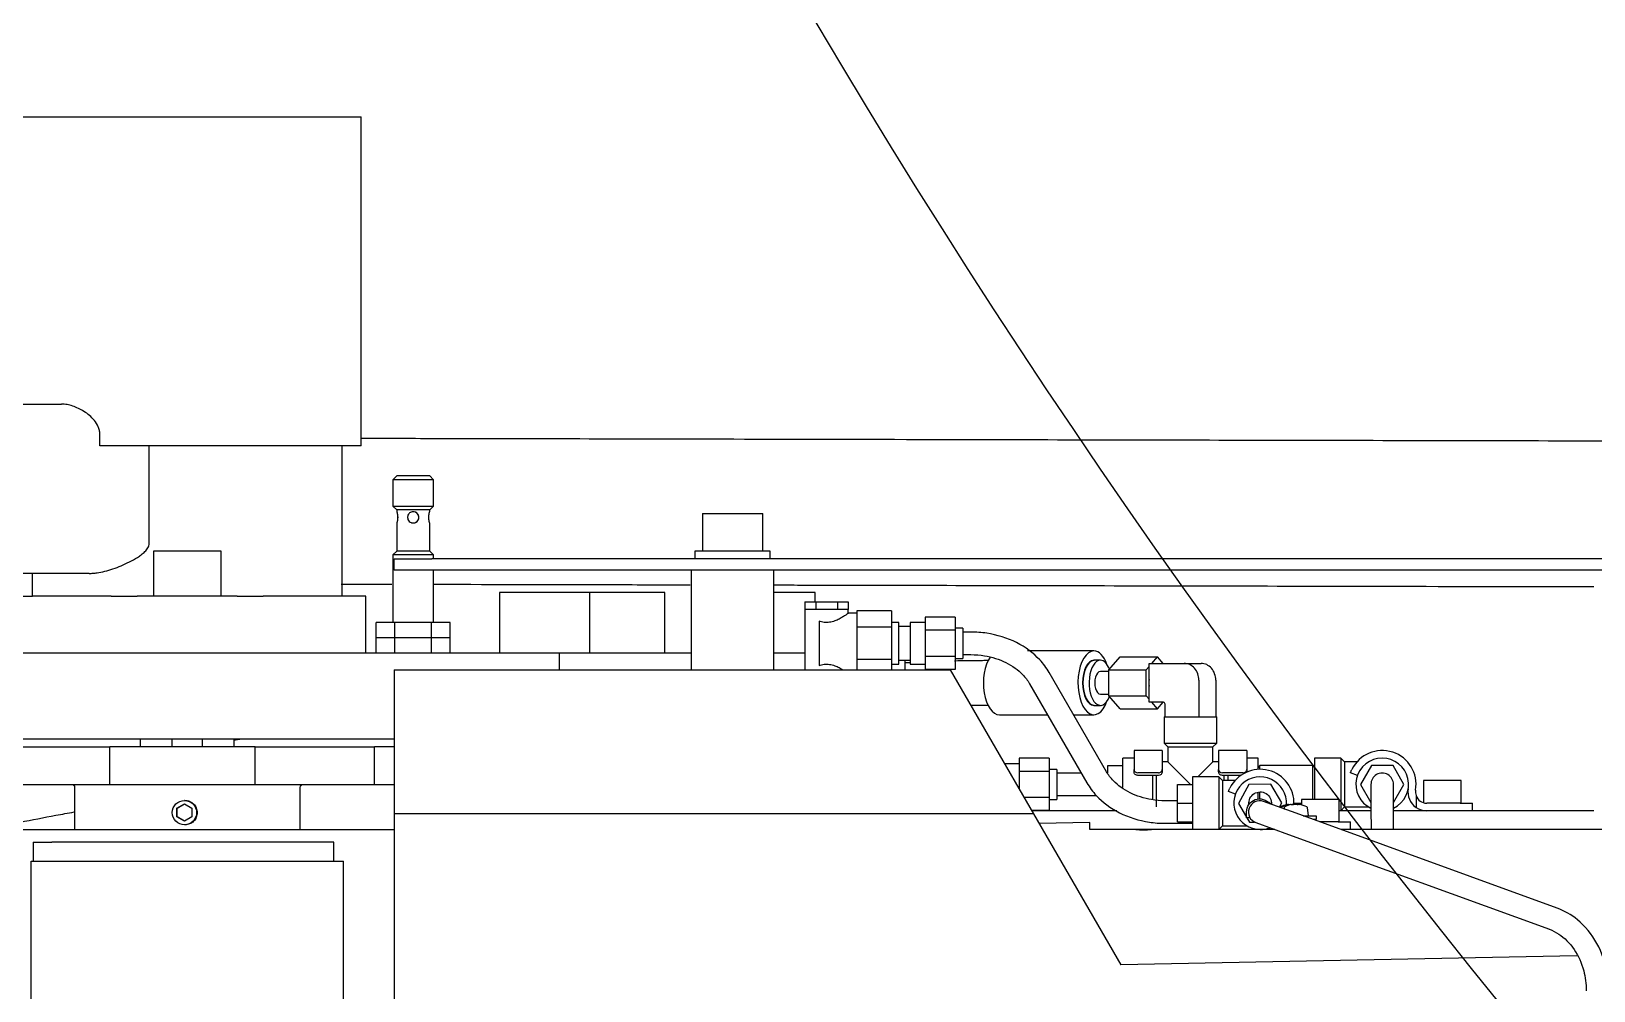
# Model space of a CAD drawing. Header units: millimetres. Extents: x 10462777 to 22643323, y 453826 to 1389191.
# Drawn here: x 11267164.5 to 11267566.8, y 585019.3 to 585266.4 of the extents above; entities that cross this region are included whole.
import ezdxf

# ---------------------------------------------------------------- set-up
doc = ezdxf.new("R2010")
doc.units = ezdxf.units.MM
doc.header["$LTSCALE"] = 200
doc.header["$MEASUREMENT"] = 0
for name, pattern in [('CENTER', [2, 1.25, -0.25, 0.25, -0.25]), ('HIDDEN_KS1', [0.26, 0.18, -0.08]), ('PHANTOM', [2.5, 1.25, -0.25, 0.25, -0.25, 0.25, -0.25])]:
    doc.linetypes.add(name, pattern=pattern)
for name, color, linetype in [('1', 1, 'CENTER'), ('11', 6, 'PHANTOM'), ('3', 3, 'HIDDEN_KS1')]:
    doc.layers.add(name, color=color, linetype=linetype)
doc.layers.add('LAYOUT', color=8, linetype='CONTINUOUS', lineweight=25)

# ---------------------------------------------------------------- blocks, each defined once
blk = doc.blocks.new('r710ic')
at = {"layer": 'LAYOUT', "color": 3}
blk.add_circle((272041.37, 104232.63), 2050.12, dxfattribs=at)

msp = doc.modelspace()

# ---------------------------------------------------------------- linework, layer by layer
at = {"layer": '1', "color": 252, "linetype": 'Continuous'}
for p, q in [((11267257.92985, 585127.65985), (11267257.92985, 585130.56505)), ((11267257.92985, 585130.56505), (11267267.61386, 585130.56505)), ((11267746.97222, 585130.56505), (11267267.61386, 585130.56505)), ((11267267.61386, 585127.65985), (11267257.92985, 585127.65985)), ((11267746.97222, 585127.65985), (11267267.61386, 585127.65985)), ((11267334.43351, 585127.65985), (11267334.43351, 585101.99612)), ((11267355.73832, 585101.99612), (11267355.73832, 585127.65985)), ((11267406.44929, 585111.68123), (11267404.37767, 585111.68123)), ((11267115.61461, 585106.35503), (11267300.50055, 585106.35503)), ((11267300.50055, 585106.35503), (11267334.43354, 585106.35503)), ((11267300.50055, 585101.99668), (11267300.50055, 585106.35503)), ((11267355.73694, 585106.35503), (11267363.70415, 585106.35503)), ((11267404.37767, 585105.87083), (11267406.44929, 585105.87083)), ((11267389.51971, 585101.99668), (11267389.51971, 585104.41799)), ((11267441.37614, 585075.72858), (11267426.58616, 585101.29701)), ((11267421.55651, 585098.38781), (11267421.55659, 585098.38768)), ((11267421.55659, 585098.38768), (11267436.34657, 585072.81924)), ((11267421.55659, 585098.38768), (11267421.57545, 585098.35653)), ((11267257.92757, 585084.08181), (11267115.61461, 585084.08181)), ((11267154.948, 585082.14501), (11267184.70507, 585082.14501)), ((11267184.70507, 585072.461), (11267184.70507, 585082.14501)), ((11267185.77369, 585082.14501), (11267184.70507, 585082.14501)), ((11267196.54578, 585082.14501), (11267185.77369, 585082.14501)), ((11267210.69876, 585082.14501), (11267196.54578, 585082.14501)), ((11267200.76017, 585082.145), (11267200.76017, 585084.08151)), ((11267208.50737, 585084.08151), (11267208.50737, 585082.145)), ((11267221.17262, 585082.14501), (11267210.69876, 585082.14501)), ((11267222.10202, 585082.14501), (11267221.17262, 585082.14501)), ((11267222.10202, 585072.461), (11267222.10202, 585082.14501)), ((11267222.10202, 585082.14501), (11267252.85449, 585082.14501)), ((11267252.85449, 585072.461), (11267252.85449, 585082.14501)), ((11267257.92971, 585082.14501), (11267252.85456, 585082.14501)), ((11267434.87338, 585075.36621), (11267428.58804, 585075.36621)), ((11267441.68172, 585075.36621), (11267441.65143, 585075.36621)), ((11267154.948, 585072.461), (11267184.70507, 585072.461)), ((11267175.65452, 585071.68628), (11267175.65452, 585060.83945)), ((11267184.70507, 585072.461), (11267185.77369, 585072.461)), ((11267185.77369, 585072.461), (11267196.54578, 585072.461)), ((11267196.54578, 585072.461), (11267210.69876, 585072.461)), ((11267210.69876, 585072.461), (11267221.17262, 585072.461)), ((11267221.17262, 585072.461), (11267222.10202, 585072.461)), ((11267222.10202, 585072.461), (11267252.85449, 585072.461)), ((11267233.75857, 585060.83945), (11267233.75857, 585071.68628)), ((11267252.85456, 585072.461), (11267257.92971, 585072.461)), ((11267428.58804, 585069.5558), (11267438.79386, 585069.5558)), ((11267509.47009, 585072.45524), (11267509.4827, 585066.09399)), ((11267515.29309, 585066.10551), (11267515.28048, 585072.46676)), ((11267459.64049, 585068.24543), (11267456.48344, 585068.24543)), ((11267490.23053, 585065.01422), (11267481.82059, 585068.07069)), ((11267557.40109, 585040.60201), (11267490.23053, 585065.01422)), ((11267509.47008, 585066.33642), (11267509.47008, 585065.68221)), ((11267509.4827, 585066.09399), (11267509.49312, 585060.83972)), ((11267515.30353, 585060.84007), (11267515.29309, 585066.10551)), ((11267456.48344, 585062.43502), (11267463.51394, 585062.43502)), ((11267479.83589, 585062.60976), (11267488.24583, 585059.55328)), ((11267146.56376, 585060.8402), (11267257.92985, 585060.8402)), ((11267164.96338, 585057.54763), (11267164.96338, 585052.70563)), ((11267164.96338, 585057.54763), (11267169.80538, 585057.54763)), ((11267237.59343, 585057.54763), (11267169.80538, 585057.54763)), ((11267242.43544, 585057.54763), (11267237.59343, 585057.54763)), ((11267242.43544, 585052.70563), (11267242.43544, 585057.54763)), ((11267488.24583, 585059.55328), (11267555.41639, 585035.14108)), ((11267166.90014, 585052.70563), (11267169.80538, 585052.70563)), ((11267169.80538, 585052.70563), (11267237.59343, 585052.70563)), ((11267237.59343, 585052.70563), (11267240.49868, 585052.70563)), ((11267555.38699, 585035.15239), (11267555.41635, 585035.14109))]:
    msp.add_line(p, q, dxfattribs=at)
at = {"layer": '1', "color": 15, "linetype": 'Continuous'}
for p, q in [((11267257.92985, 585101.99723), (11267401.14349, 585101.99723)), ((11267257.92985, 585101.99723), (11267257.92985, 585064.90625)), ((11267401.14349, 585101.99723), (11267422.55798, 585064.90625)), ((11267422.55798, 585064.90625), (11267257.92985, 585064.90625)), ((11267257.92985, 585064.90625), (11267257.92985, 584745.09758)), ((11267444.02067, 585065.6822), (11267422.11018, 585065.6822)), ((11267422.55798, 585064.90625), (11267445.02797, 585025.98707)), ((11267509.48173, 585065.6822), (11267501.27907, 585065.6822)), ((11267566.84695, 585065.6822), (11267515.2907, 585065.6822)), ((11267437.08399, 585062.63957), (11267423.99852, 585062.41116)), ((11267437.08399, 585060.8402), (11267437.08399, 585062.63957)), ((11267448.89216, 585060.8402), (11267437.08399, 585060.8402)), ((11267452.98487, 585060.8402), (11267448.89304, 585060.8402)), ((11267484.70597, 585060.8402), (11267452.98395, 585060.8402)), ((11267601.5431, 585060.8402), (11267501.716, 585060.8402)), ((11267562.5097, 585028.35496), (11267445.02797, 585025.98707))]:
    msp.add_line(p, q, dxfattribs=at)
at = {"layer": '1', "color": 60, "linetype": 'Continuous'}
for p, q in [((11267452.33748, 585099.43239), (11267452.33748, 585103.6193)), ((11267452.33748, 585103.6193), (11267461.37404, 585103.6193)), ((11267461.37404, 585103.6193), (11267465.73184, 585103.6193)), ((11267452.33748, 585097.78326), (11267452.33748, 585099.43239)), ((11267452.33748, 585093.59635), (11267452.33748, 585097.78326)), ((11267465.14801, 585099.26149), (11267465.14801, 585089.89222)), ((11267469.50581, 585099.26149), (11267469.50581, 585089.89222)), ((11267456.04855, 585093.59635), (11267452.33748, 585093.59635)), ((11267456.46788, 585089.89222), (11267456.46788, 585093.11215))]:
    msp.add_line(p, q, dxfattribs=at)
at = {"layer": '1', "color": 20, "linetype": 'Continuous'}
for p, q in [((11267164.47918, 585052.70563), (11267169.80543, 585052.70563)), ((11267164.47918, 584123.04092), (11267164.47918, 585052.70563)), ((11267237.59234, 585052.70563), (11267244.85644, 585052.70563)), ((11267244.85644, 584123.04092), (11267244.85644, 585052.70563))]:
    msp.add_line(p, q, dxfattribs=at)
at = {"layer": '1', "color": 252, "linetype": 'Continuous'}
for centre, start, end in [((11267512.37528, 585072.461), 0, 180.1125297), ((11267480.82824, 585065.34022), 70.0312165, 250.0255259)]:
    msp.add_arc(centre, 2.9052, start, end, dxfattribs=at)
at = {"layer": '1', "color": 252, "linetype": 'Continuous', "extrusion": (0, 0, -1)}
for centre, start, end in [((-11267174.8798, 585071.68628), 90, 180), ((-11267234.53329, 585071.68628), 0, 90)]:
    msp.add_arc(centre, 0.77472, start, end, dxfattribs=at)
at = {"layer": '1', "color": 60, "linetype": 'Continuous'}
for centre, major_axis, ratio, start_param, end_param in [((11267461.37404, 585099.26149), (0, -4.3578), 0.866025404, 1.570796327, 3.141592654), ((11267465.73184, 585099.26149), (0, 4.3578), 0.866025404, 4.71238898, 6.283185307), ((11267454.51638, 585098.60782), (0, 4.43513), 0.5, 1.383791355, 1.757801299), ((11267456.04855, 585093.11215), (0, 0.4842), 0.866025404, 4.71238898, 6.283185307)]:
    msp.add_ellipse(centre, major_axis=major_axis, ratio=ratio, start_param=start_param, end_param=end_param, dxfattribs=at)
at = {"layer": '1', "color": 15, "linetype": 'Continuous'}
msp.add_ellipse((11267451.61, 585071.96646), major_axis=(19.36507, 0.58529), ratio=0.576998777, start_param=4.554160734, end_param=4.765950585, dxfattribs=at)
at = {"layer": '1', "color": 252, "linetype": 'Continuous'}
for points, knots in [([(11267426.58616, 585101.29701), (11267425.90447, 585102.46032), (11267423.70965, 585105.42191), (11267418.41174, 585109.3492), (11267411.90508, 585111.37701), (11267407.83698, 585111.67912), (11267406.44929, 585111.68123)], [0, 0, 0, 0, 0.182712509, 0.504772761, 0.83535933, 1, 1, 1, 1]), ([(11267406.44929, 585105.87083), (11267407.64281, 585105.86719), (11267410.77105, 585105.61648), (11267415.68362, 585104.06636), (11267419.52404, 585101.26504), (11267421.07316, 585099.22532), (11267421.55659, 585098.38768)], [0, 0, 0, 0, 0.181873419, 0.492879064, 0.807005289, 1, 1, 1, 1]), ([(11267456.48344, 585068.24543), (11267455.28992, 585068.24906), (11267452.16168, 585068.49978), (11267447.24911, 585070.0499), (11267443.40869, 585072.85121), (11267441.85957, 585074.89094), (11267441.37614, 585075.72858)], [0, 0, 0, 0, 0.181873419, 0.492879064, 0.807005289, 1, 1, 1, 1]), ([(11267436.34657, 585072.81924), (11267437.02826, 585071.65593), (11267439.22308, 585068.69434), (11267444.52099, 585064.76705), (11267451.02765, 585062.73925), (11267455.09575, 585062.43713), (11267456.48344, 585062.43502)], [0, 0, 0, 0, 0.182712509, 0.504772761, 0.83535933, 1, 1, 1, 1]), ([(11267207.19928, 585065.198), (11267207.19928, 585064.98991), (11267207.1788, 585064.78533), (11267207.09859, 585064.38288), (11267207.03788, 585064.18293), (11267206.87954, 585063.80186), (11267206.78267, 585063.62115), (11267206.55387, 585063.27915), (11267206.42082, 585063.11734), (11267206.13024, 585062.82725), (11267205.97169, 585062.69702), (11267205.62733, 585062.46694), (11267205.4442, 585062.36926), (11267205.06531, 585062.21224), (11267204.86673, 585062.15175), (11267204.46031, 585062.07084), (11267204.25601, 585062.05081), (11267204.04931, 585062.0507), (11267204.04798, 585062.0507), (11267204.04664, 585062.0507)], [0, 0, 0, 0, 0.124898601, 0.124898601, 0.249797202, 0.249797202, 0.374695804, 0.374695804, 0.499594405, 0.499594405, 0.624493006, 0.624493006, 0.749391607, 0.749391607, 0.874290209, 0.874290209, 0.99918881, 0.99918881, 1, 1, 1, 1]), ([(11267204.04877, 585068.3453), (11267204.25576, 585068.34531), (11267204.45963, 585068.32506), (11267204.86132, 585068.24556), (11267205.06136, 585068.18519), (11267205.44293, 585068.02747), (11267205.6239, 585067.93094), (11267205.96645, 585067.70288), (11267206.12861, 585067.57018), (11267206.41941, 585067.28026), (11267206.54998, 585067.12204), (11267206.78074, 585066.77835), (11267206.87882, 585066.5954), (11267207.03648, 585066.2169), (11267207.09722, 585066.01881), (11267207.1788, 585065.61186), (11267207.19928, 585065.40609), (11267207.19928, 585065.198)], [0, 0, 0, 0, 0.124507426, 0.124507426, 0.249577794, 0.249577794, 0.374648162, 0.374648162, 0.499718529, 0.499718529, 0.624788897, 0.624788897, 0.749859265, 0.749859265, 0.874929632, 0.874929632, 1, 1, 1, 1]), ([(11267570.72329, 585019.32375), (11267570.72019, 585020.84286), (11267570.362, 585025.06877), (11267568.04219, 585031.81236), (11267563.23083, 585037.64838), (11267559.33119, 585039.87433), (11267557.40109, 585040.60201)], [0, 0, 0, 0, 0.159948176, 0.458224431, 0.758817167, 1, 1, 1, 1]), ([(11267555.41639, 585035.14108), (11267556.26775, 585034.8321), (11267558.59473, 585033.65905), (11267562.01915, 585030.27881), (11267564.42442, 585024.88989), (11267564.8982, 585021.13077), (11267564.91289, 585019.32375)], [0, 0, 0, 0, 0.159744598, 0.461255196, 0.756569453, 1, 1, 1, 1])]:
    msp.add_open_spline(points, degree=3, knots=knots, dxfattribs=at)
at = {"layer": '11', "color": 60, "linetype": 'Continuous'}
for p, q in [((11267159.84523, 585244.35214), (11267204.63377, 585244.35214)), ((11267204.63377, 585244.35214), (11267249.4223, 585244.35214)), ((11267249.4223, 585159.61707), (11267249.4223, 585244.35214)), ((11267156.69793, 585170.36632), (11267172.2964, 585170.36632)), ((11267182.14971, 585159.61707), (11267182.14971, 585162.61911)), ((11267249.4223, 585159.61707), (11267182.14971, 585159.61707)), ((11267194.8744, 585134.53549), (11267194.8744, 585159.61707)), ((11267244.5803, 585120.88104), (11267244.5803, 585159.61707)), ((11267258.59065, 585151.86987), (11267257.62225, 585150.90146)), ((11267257.62225, 585150.90146), (11267257.62225, 585144.12266)), ((11267268.05495, 585150.90146), (11267257.62225, 585150.90146)), ((11267267.08655, 585151.86987), (11267258.59065, 585151.86987)), ((11267268.05495, 585150.90146), (11267267.08655, 585151.86987)), ((11267268.05495, 585144.12266), (11267268.05495, 585150.90146)), ((11267257.62225, 585144.12266), (11267258.59065, 585143.15426)), ((11267257.62225, 585144.12266), (11267268.05495, 585144.12266)), ((11267258.59065, 585143.15426), (11267258.59065, 585142.65583)), ((11267267.08655, 585143.15426), (11267258.59065, 585143.15426)), ((11267267.08655, 585143.15426), (11267268.05495, 585144.12266)), ((11267267.08655, 585142.67006), (11267267.08655, 585143.15426)), ((11267337.33871, 585142.18586), (11267337.33871, 585132.50185)), ((11267337.33871, 585142.18586), (11267352.83312, 585142.18586)), ((11267352.83312, 585132.50185), (11267352.83312, 585142.18586)), ((11267258.59065, 585139.78065), (11267258.59065, 585132.50185)), ((11267267.08655, 585132.50185), (11267267.08655, 585139.78457)), ((11267195.91816, 585132.50185), (11267195.91816, 585120.88104)), ((11267197.92268, 585132.50185), (11267195.91816, 585132.50185)), ((11267213.34937, 585132.50185), (11267197.92268, 585132.50185)), ((11267213.34937, 585120.88104), (11267213.34937, 585132.50185)), ((11267258.59065, 585132.50185), (11267257.62225, 585131.53345)), ((11267257.62225, 585131.53345), (11267257.62225, 585114.10224)), ((11267268.05495, 585131.53345), (11267257.62225, 585131.53345)), ((11267267.08655, 585132.50185), (11267258.59065, 585132.50185)), ((11267268.05495, 585131.53345), (11267267.08655, 585132.50185)), ((11267268.05495, 585130.56456), (11267268.05495, 585131.53345)), ((11267335.40191, 585132.50185), (11267335.40191, 585130.56505)), ((11267339.78931, 585132.50185), (11267335.40191, 585132.50185)), ((11267354.76992, 585132.50185), (11267339.78931, 585132.50185)), ((11267354.76992, 585130.56505), (11267354.76992, 585132.50185)), ((11267179.42627, 585126.78829), (11267156.69793, 585126.78829)), ((11267164.68724, 585126.78829), (11267164.68724, 585120.88104)), ((11267268.05495, 585114.10224), (11267268.05495, 585127.65936)), ((11267285.04507, 585121.84944), (11267285.04507, 585106.35503)), ((11267287.71776, 585121.84944), (11267285.04507, 585121.84944)), ((11267308.28669, 585121.84944), (11267287.71776, 585121.84944)), ((11267327.66547, 585121.84944), (11267308.28641, 585121.84944)), ((11267308.28669, 585106.35503), (11267308.28669, 585121.84944)), ((11267327.66547, 585106.35503), (11267327.66547, 585121.84944)), ((11267366.35457, 585121.84944), (11267355.73654, 585121.84944)), ((11267366.35457, 585119.42844), (11267366.35457, 585121.84944)), ((11267158.63473, 585120.88104), (11267164.79744, 585120.88104)), ((11267185.06504, 585120.88104), (11267164.79744, 585120.88104)), ((11267185.06504, 585120.88104), (11267191.77432, 585120.88104)), ((11267217.49322, 585120.88104), (11267191.77432, 585120.88104)), ((11267217.49322, 585120.88104), (11267224.20249, 585120.88104)), ((11267244.4701, 585120.88104), (11267224.20249, 585120.88104)), ((11267250.6328, 585120.88104), (11267244.4701, 585120.88104)), ((11267250.6328, 585106.35503), (11267250.6328, 585120.88104)), ((11267363.70487, 585119.42844), (11267363.70487, 585117.49164)), ((11267363.70487, 585119.42844), (11267366.5004, 585119.42844)), ((11267363.70487, 585117.49164), (11267363.70487, 585101.9973)), ((11267366.5004, 585117.49164), (11267363.70487, 585117.49164)), ((11267366.5004, 585119.42844), (11267366.5004, 585117.49164)), ((11267366.5004, 585119.42844), (11267372.09147, 585119.42844)), ((11267372.09147, 585117.49164), (11267366.5004, 585117.49164)), ((11267372.09147, 585119.42844), (11267374.887, 585119.42844)), ((11267372.09147, 585119.42844), (11267372.09147, 585117.49164)), ((11267374.887, 585117.49164), (11267372.09147, 585117.49164)), ((11267374.887, 585119.42844), (11267374.887, 585117.49164)), ((11267374.887, 585116.52264), (11267374.887, 585117.49164)), ((11267253.33379, 585110.22863), (11267253.33379, 585114.10224)), ((11267258.0862, 585114.10224), (11267253.33379, 585114.10224)), ((11267258.0862, 585110.22863), (11267258.0862, 585114.10224)), ((11267267.59101, 585114.10224), (11267258.0862, 585114.10224)), ((11267272.34341, 585114.10224), (11267267.59101, 585114.10224)), ((11267267.59101, 585110.22863), (11267267.59101, 585114.10224)), ((11267272.34341, 585110.22863), (11267272.34341, 585114.10224)), ((11267367.35913, 585114.47782), (11267367.35913, 585103.07424)), ((11267377.04314, 585116.52324), (11267374.88615, 585116.52324)), ((11267385.97809, 585117.16263), (11267377.04314, 585117.16263)), ((11267377.04314, 585117.16263), (11267377.04314, 585116.41394)), ((11267377.04314, 585116.41394), (11267377.04314, 585113.71802)), ((11267377.04314, 585113.71802), (11267377.04314, 585112.96933)), ((11267385.97809, 585117.16263), (11267385.97809, 585112.96933)), ((11267387.91489, 585114.10224), (11267385.97809, 585114.10224)), ((11267387.91489, 585103.44983), (11267387.91489, 585114.10224)), ((11267394.6937, 585114.10224), (11267390.82009, 585114.10224)), ((11267390.82009, 585114.10224), (11267390.82009, 585103.44983)), ((11267402.4409, 585115.48531), (11267394.6937, 585115.48531)), ((11267394.6937, 585115.48531), (11267394.6937, 585112.13067)), ((11267402.4409, 585115.48531), (11267402.4409, 585112.13067)), ((11267258.0862, 585110.22863), (11267253.33379, 585110.22863)), ((11267253.33379, 585106.35503), (11267253.33379, 585110.22863)), ((11267258.0862, 585110.22863), (11267253.33379, 585110.22863)), ((11267267.59101, 585110.22863), (11267258.0862, 585110.22863)), ((11267258.0862, 585106.35503), (11267258.0862, 585110.22863)), ((11267267.59101, 585110.22863), (11267258.0862, 585110.22863)), ((11267272.34341, 585110.22863), (11267267.59101, 585110.22863)), ((11267267.59101, 585106.35503), (11267267.59101, 585110.22863)), ((11267272.34341, 585110.22863), (11267267.59101, 585110.22863)), ((11267272.34341, 585106.35503), (11267272.34341, 585110.22863)), ((11267385.97809, 585112.96933), (11267377.04314, 585112.96933)), ((11267377.04314, 585112.96933), (11267377.04314, 585111.47195)), ((11267377.04314, 585111.47195), (11267377.04314, 585106.08012)), ((11267385.97809, 585112.96933), (11267385.97809, 585104.58273)), ((11267390.82009, 585113.13384), (11267387.91489, 585113.13384)), ((11267394.6937, 585112.13067), (11267394.6937, 585105.42139)), ((11267402.4409, 585112.13067), (11267394.6937, 585112.13067)), ((11267404.3777, 585112.64964), (11267402.4409, 585112.64964)), ((11267402.4409, 585112.13067), (11267402.4409, 585105.42139)), ((11267404.3777, 585112.64964), (11267404.3777, 585104.90243)), ((11267377.04314, 585106.08012), (11267377.04314, 585104.58273)), ((11267402.4409, 585105.42139), (11267394.6937, 585105.42139)), ((11267394.6937, 585105.42139), (11267394.6937, 585102.06675)), ((11267402.4409, 585105.42139), (11267402.4409, 585102.06675)), ((11267438.12679, 585106.83923), (11267421.06475, 585106.83923)), ((11267441.9666, 585101.96246), (11267444.8718, 585105.3171)), ((11267444.8718, 585105.3171), (11267454.51638, 585105.3171)), ((11267453.04608, 585103.61934), (11267454.51638, 585105.3171)), ((11267455.98669, 585103.61934), (11267454.51638, 585105.3171)), ((11267385.97809, 585104.58273), (11267377.04314, 585104.58273)), ((11267377.04314, 585104.58273), (11267377.04314, 585103.83404)), ((11267377.04314, 585103.83404), (11267377.04314, 585101.99723)), ((11267385.97809, 585104.58273), (11267385.97809, 585101.99724)), ((11267385.97809, 585103.44983), (11267387.91489, 585103.44983)), ((11267387.91489, 585104.41823), (11267390.82009, 585104.41823)), ((11267390.82009, 585103.44983), (11267394.6937, 585103.44983)), ((11267402.4409, 585102.06675), (11267394.6937, 585102.06675)), ((11267402.4409, 585104.90243), (11267404.3777, 585104.90243)), ((11267439.80411, 585104.41823), (11267438.12679, 585104.41823)), ((11267438.13118, 585104.41822), (11267438.12679, 585104.41823)), ((11267439.8085, 585104.41822), (11267439.80411, 585104.41823)), ((11267441.96679, 585101.51303), (11267439.80411, 585101.51303)), ((11267441.9666, 585095.25319), (11267441.9666, 585101.96246)), ((11267441.9666, 585101.96246), (11267451.61118, 585101.96246)), ((11267451.61118, 585101.96246), (11267452.33753, 585102.80117)), ((11267451.61118, 585095.25319), (11267451.61118, 585101.96246)), ((11267439.80411, 585095.70262), (11267441.96679, 585095.70262)), ((11267444.8718, 585091.89855), (11267441.9666, 585095.25319)), ((11267441.9666, 585095.25319), (11267451.61118, 585095.25319)), ((11267452.33753, 585094.41447), (11267451.61118, 585095.25319)), ((11267454.51638, 585091.89855), (11267453.04608, 585093.59631)), ((11267454.51638, 585091.89855), (11267455.98669, 585093.59631)), ((11267413.80566, 585090.37642), (11267426.19043, 585090.37642)), ((11267432.90306, 585090.37642), (11267438.12679, 585090.37642)), ((11267438.12679, 585092.79742), (11267439.80411, 585092.79742)), ((11267444.8718, 585091.89855), (11267454.51638, 585091.89855)), ((11267456.20804, 585089.89222), (11267456.20804, 585083.11341)), ((11267456.20804, 585089.89222), (11267462.98685, 585089.89222)), ((11267462.98685, 585089.89222), (11267469.76565, 585089.89222)), ((11267469.76565, 585083.11341), (11267469.76565, 585089.89222)), ((11267192.52876, 585084.08121), (11267192.52876, 585082.14473)), ((11267216.73878, 585082.14473), (11267216.73878, 585084.08121)), ((11267455.72384, 585081.17661), (11267448.46083, 585081.17661)), ((11267448.46083, 585081.17661), (11267448.46083, 585076.33346)), ((11267455.72384, 585081.17661), (11267455.72384, 585076.33346)), ((11267456.20804, 585083.11341), (11267457.17644, 585082.14501)), ((11267456.20804, 585083.11341), (11267462.98685, 585083.11341)), ((11267457.17644, 585082.14501), (11267457.17644, 585078.27141)), ((11267457.17644, 585082.14501), (11267462.98685, 585082.14501)), ((11267462.98685, 585083.11341), (11267469.76565, 585083.11341)), ((11267462.98685, 585082.14501), (11267468.79725, 585082.14501)), ((11267468.79725, 585082.14501), (11267469.76565, 585083.11341)), ((11267468.79725, 585078.27141), (11267468.79725, 585082.14501)), ((11267477.51286, 585081.17661), (11267470.24985, 585081.17661)), ((11267470.24985, 585081.17661), (11267470.24985, 585076.33346)), ((11267477.51286, 585081.17661), (11267477.51286, 585076.33346)), ((11267418.90372, 585077.78721), (11267415.1212, 585077.78721)), ((11267418.90372, 585079.17028), (11267418.90372, 585075.81564)), ((11267426.65092, 585079.17028), (11267418.90372, 585079.17028)), ((11267426.65092, 585079.17028), (11267426.65092, 585075.81564)), ((11267441.68203, 585077.30301), (11267445.55563, 585077.30301)), ((11267441.68203, 585075.32603), (11267441.68203, 585077.30301)), ((11267448.46083, 585079.23981), (11267445.55563, 585079.23981)), ((11267445.55563, 585071.6431), (11267445.55563, 585079.23981)), ((11267457.17644, 585078.27141), (11267455.72384, 585078.27141)), ((11267457.17644, 585078.27141), (11267462.98685, 585072.461)), ((11267468.79725, 585078.27141), (11267464.92389, 585074.39805)), ((11267470.24985, 585078.27141), (11267468.79725, 585078.27141)), ((11267480.41806, 585079.23981), (11267477.51274, 585079.23981)), ((11267480.41806, 585076.31901), (11267480.41806, 585079.23981)), ((11267501.72288, 585079.23981), (11267494.94407, 585079.23981)), ((11267494.94407, 585079.23981), (11267494.94407, 585068.5877)), ((11267502.69128, 585078.27141), (11267501.72288, 585079.23981)), ((11267501.72288, 585079.23981), (11267501.72288, 585065.6822)), ((11267505.87913, 585078.27141), (11267502.69128, 585078.27141)), ((11267502.69128, 585078.27141), (11267502.69128, 585066.6506)), ((11267509.57975, 585077.30301), (11267506.78422, 585072.461)), ((11267515.17082, 585077.30301), (11267509.57975, 585077.30301)), ((11267517.96635, 585072.461), (11267515.17082, 585077.30301)), ((11267418.90372, 585075.81564), (11267418.90372, 585071.23562)), ((11267426.65092, 585075.81564), (11267418.90372, 585075.81564)), ((11267428.58772, 585076.33461), (11267426.65092, 585076.33461)), ((11267426.65092, 585075.81564), (11267426.65092, 585069.10637)), ((11267428.58772, 585076.33461), (11267428.58772, 585068.5874)), ((11267448.46083, 585075.66571), (11267448.46083, 585076.33346)), ((11267454.75544, 585075.44192), (11267449.42924, 585075.44192)), ((11267454.75544, 585074.77949), (11267449.42924, 585074.77949)), ((11267453.30284, 585068.4475), (11267453.30284, 585074.77977)), ((11267454.27124, 585066.6506), (11267454.27124, 585074.77958)), ((11267455.72384, 585076.33346), (11267455.72384, 585075.66571)), ((11267470.29278, 585074.39781), (11267463.51398, 585074.39781)), ((11267463.51398, 585074.39781), (11267463.51398, 585060.8402)), ((11267470.24985, 585075.66571), (11267470.24985, 585076.33346)), ((11267471.26118, 585073.42941), (11267470.29278, 585074.39781)), ((11267470.29278, 585074.39781), (11267470.29278, 585060.8402)), ((11267476.54446, 585075.44192), (11267471.21825, 585075.44192)), ((11267475.9763, 585074.77949), (11267471.21825, 585074.77949)), ((11267474.44904, 585073.42941), (11267471.26118, 585073.42941)), ((11267471.26118, 585073.42941), (11267471.26118, 585061.8086)), ((11267471.70245, 585073.42962), (11267471.70245, 585074.77958)), ((11267472.67085, 585073.42998), (11267472.67085, 585074.77977)), ((11267477.51286, 585076.33346), (11267477.51286, 585075.66571)), ((11267506.00529, 585074.77949), (11267504.18529, 585075.44192)), ((11267523.02769, 585073.42941), (11267523.02769, 585067.73303)), ((11267524.14131, 585073.42941), (11267523.02769, 585073.42941)), ((11267532.7117, 585073.42941), (11267524.14131, 585073.42941)), ((11267532.7117, 585067.619), (11267532.7117, 585073.42941)), ((11267426.65092, 585069.10637), (11267420.1331, 585069.10637)), ((11267426.65092, 585069.10637), (11267426.65092, 585065.75173)), ((11267459.64037, 585067.619), (11267459.64037, 585072.461)), ((11267459.64037, 585072.461), (11267463.51398, 585072.461)), ((11267474.5752, 585069.93749), (11267472.7552, 585070.59991)), ((11267478.06558, 585072.41148), (11267475.35498, 585067.52142)), ((11267483.65579, 585072.50906), (11267478.06558, 585072.41148)), ((11267480.41806, 585068.70431), (11267480.41806, 585070.4754)), ((11267486.5354, 585067.71658), (11267483.65579, 585072.50906)), ((11267506.78422, 585072.461), (11267509.47933, 585067.79293)), ((11267515.28971, 585067.82494), (11267517.96635, 585072.461)), ((11267521.09089, 585069.56609), (11267521.09089, 585066.53387)), ((11267201.99782, 585066.31621), (11267203.93412, 585067.43442)), ((11267202.04166, 585066.31621), (11267201.99782, 585066.31621)), ((11267201.99782, 585064.07979), (11267201.99782, 585066.31621)), ((11267202.04166, 585066.31621), (11267203.95603, 585067.42176)), ((11267202.04166, 585064.07979), (11267202.04166, 585066.31621)), ((11267204.04892, 585068.32904), (11267203.93412, 585068.32904)), ((11267203.93412, 585067.43442), (11267205.87043, 585066.31621)), ((11267205.87043, 585066.31621), (11267205.87043, 585064.07979)), ((11267426.65092, 585065.75173), (11267422.0699, 585065.75173)), ((11267426.65092, 585068.5874), (11267428.58772, 585068.5874)), ((11267459.64037, 585062.777), (11267459.64037, 585067.619)), ((11267459.64037, 585067.619), (11267463.51398, 585067.619)), ((11267475.35498, 585067.52142), (11267477.43883, 585064.05332)), ((11267477.43884, 585063.88762), (11267477.43884, 585065.34022)), ((11267485.9082, 585066.58507), (11267486.5354, 585067.71658)), ((11267487.06861, 585066.16337), (11267487.13104, 585066.16337)), ((11267488.11013, 585067.25062), (11267488.11013, 585067.06096)), ((11267488.4704, 585067.16933), (11267488.4704, 585067.28491)), ((11267488.47041, 585067.20632), (11267488.50311, 585067.211)), ((11267490.61729, 585067.28491), (11267490.61729, 585067.20642)), ((11267491.5976, 585068.5874), (11267491.5976, 585067.14361)), ((11267492.71122, 585068.5874), (11267491.5976, 585068.5874)), ((11267501.28161, 585068.5874), (11267492.71122, 585068.5874)), ((11267493.41745, 585064.37182), (11267493.13476, 585066.51904)), ((11267501.28161, 585062.777), (11267501.28161, 585068.5874)), ((11267501.72288, 585065.6822), (11267502.69128, 585066.6506)), ((11267502.69128, 585066.6506), (11267508.88359, 585066.6506)), ((11267532.43815, 585067.619), (11267523.83356, 585067.619)), ((11267532.43815, 585067.619), (11267535.65832, 585067.619)), ((11267535.65832, 585065.6822), (11267535.65832, 585067.619)), ((11267202.04166, 585064.07979), (11267201.99782, 585064.07979)), ((11267203.93412, 585062.96157), (11267201.99782, 585064.07979)), ((11267203.95603, 585062.97424), (11267202.04166, 585064.07979)), ((11267205.87043, 585064.07979), (11267203.93412, 585062.96157)), ((11267459.64037, 585062.777), (11267463.51398, 585062.777)), ((11267470.29278, 585060.8402), (11267471.26118, 585061.8086)), ((11267471.26118, 585061.8086), (11267477.4535, 585061.8086)), ((11267478.31226, 585063.88762), (11267477.43884, 585063.88762)), ((11267477.53835, 585063.88768), (11267478.23459, 585062.72895)), ((11267478.23459, 585062.72895), (11267479.51029, 585062.75121)), ((11267491.99795, 585064.37182), (11267495.35425, 585064.37182)), ((11267495.35425, 585063.40342), (11267494.6625, 585063.40342)), ((11267495.35425, 585064.37182), (11267495.35425, 585063.40342)), ((11267501.00805, 585062.777), (11267496.38631, 585062.777)), ((11267501.00805, 585062.777), (11267504.22822, 585062.777)), ((11267504.22822, 585060.8402), (11267504.22822, 585062.777))]:
    msp.add_line(p, q, dxfattribs=at)
at = {"layer": '11', "color": 252, "linetype": 'Continuous'}
for p, q in [((11267480.90226, 585077.30301), (11267480.41806, 585076.81881)), ((11267494.45987, 585077.30301), (11267480.90226, 585077.30301)), ((11267480.90226, 585076.33422), (11267480.90226, 585077.30301)), ((11267494.94407, 585076.81881), (11267494.45987, 585077.30301)), ((11267494.45987, 585077.30301), (11267494.45987, 585072.461)), ((11267480.90226, 585068.72896), (11267480.90226, 585070.52406)), ((11267494.45987, 585072.461), (11267494.45987, 585068.58722)), ((11267483.33733, 585067.619), (11267483.8504, 585067.619)), ((11267489.66069, 585067.619), (11267491.59752, 585067.619))]:
    msp.add_line(p, q, dxfattribs=at)
at = {"layer": '11', "color": 60, "linetype": 'Continuous'}
for centre, radius, start, end in [((11267262.8386, 585141.21746), 1.4526, 270, 90), ((11267512.37528, 585072.461), 8.71561, 350.4059318, 153.6206298), ((11267512.37528, 585072.461), 6.77881, 295.4868583, 244.7324794), ((11267480.94519, 585067.619), 8.71561, 357.8551777, 153.6206298), ((11267480.94519, 585067.619), 6.77881, 356.3775387, 270), ((11267523.83356, 585070.5242), 4.842, 170.4059318, 235.4982149), ((11267523.83356, 585070.5242), 2.9052, 170.4059318, 199.2562261), ((11267523.83356, 585070.5242), 2.9052, 199.2562261, 270), ((11267486.19296, 585066.48744), 0.2421, 111.7684775, 161.3224514), ((11267489.54385, 585058.09624), 9.27762, 100.5611991, 111.7684775), ((11267489.54385, 585058.09624), 9.27762, 98.2135822, 100.5611991), ((11267489.54385, 585058.09624), 9.27762, 68.2315225, 80.9166604), ((11267492.89474, 585066.48744), 0.2421, 7.5, 68.2315225), ((11267523.83356, 585070.5242), 4.842, 235.4982149, 270), ((11267480.94519, 585067.619), 6.77881, 270, 291.397518)]:
    msp.add_arc(centre, radius, start, end, dxfattribs=at)
at = {"layer": '11', "color": 60, "linetype": 'Continuous', "extrusion": (0, 0, -1)}
for centre, radius, start, end in [((-11267480.82824, 585065.34022), 3.3894, 0, 140.97381), ((-11267480.94519, 585067.619), 2.9052, 353.5606622, 185.5418216)]:
    msp.add_arc(centre, radius, start, end, dxfattribs=at)
at = {"layer": '11', "color": 60, "linetype": 'Continuous'}
for centre, major_axis, ratio, start_param, end_param in [((11267413.80566, 585098.60782), (0, 8.23141), 0.5, 0.632245552, 3.141593234), ((11267438.12679, 585098.60782), (0, 8.23141), 0.5, 0, 4.10174198), ((11267438.12679, 585098.60782), (0, 8.23141), 0.5, 5.323035646, 6.283185307), ((11267438.12679, 585098.60782), (0, 5.8104), 0.5, 0, 3.141551877), ((11267439.80411, 585098.60782), (0, 5.8104), 0.5, 0, 4.060565224), ((11267439.80411, 585098.60782), (0, 2.9052), 0.5, 0, 3.14159521), ((11267439.80411, 585098.60782), (0, 5.8104), 0.5, 5.364130014, 6.281671976), ((11267489.18857, 585058.09624), (0, -9.2609), 0.770008692, 3.293409023, 3.516975807), ((11267489.89913, 585058.09624), (0, 9.2609), 0.770008692, 0.151816369, 0.375383153), ((11267488.9476, 585058.09624), (0, -9.23044), 0.770008692, 3.24700135, 3.300075661), ((11267489.2188, 585058.09624), (0, -9.23044), 0.937557475, 3.270055523, 3.300075661), ((11267489.8689, 585058.09624), (0, 9.23044), 0.937557475, 0.105408696, 0.158483008), ((11267488.62255, 585058.09624), (0, -9.23044), 0.167548783, 2.983109646, 3.013129784), ((11267490.1401, 585058.09624), (0, 9.23044), 0.770008692, 0.105408696, 0.158483008), ((11267489.2188, 585058.09624), (0, -9.23044), 0.937557475, 2.983109646, 3.036183958), ((11267490.46515, 585058.09624), (0, 9.23044), 0.167548783, 6.124702299, 6.177776611), ((11267490.1401, 585058.09624), (0, 9.23044), 0.770008692, 6.124702299, 6.177776611)]:
    msp.add_ellipse(centre, major_axis=major_axis, ratio=ratio, start_param=start_param, end_param=end_param, dxfattribs=at)
at = {"layer": '11', "color": 27, "linetype": 'Continuous'}
msp.add_ellipse((11267438.12679, 585098.60782), major_axis=(0, 5.71356), ratio=0.5, start_param=0, end_param=3.141592272, dxfattribs=at)
at = {"layer": '11', "color": 60, "linetype": 'Continuous'}
msp.add_ellipse((11267203.93412, 585065.198), major_axis=(0, 3.13104), ratio=0.999743768, dxfattribs=at)
for points, knots in [([(11267182.14971, 585162.61911), (11267182.14971, 585162.95654), (11267182.11183, 585163.28734), (11267182.00403, 585163.7746), (11267181.95922, 585163.9365), (11267181.85575, 585164.25076), (11267181.79713, 585164.40355), (11267181.4744, 585165.14859), (11267181.11875, 585165.69), (11267180.33639, 585166.64792), (11267179.90423, 585167.0736), (11267178.9969, 585167.84465), (11267178.5299, 585168.1827), (11267177.58111, 585168.78631), (11267177.09912, 585169.05146), (11267176.12494, 585169.51469), (11267175.63206, 585169.71236), (11267174.66195, 585170.03103), (11267174.18168, 585170.1536), (11267173.23133, 585170.32121), (11267172.7597, 585170.36632), (11267172.2964, 585170.36632)], [0, 0, 0, 0, 0.0625, 0.0625, 0.09375, 0.09375, 0.125, 0.125, 0.25, 0.25, 0.375, 0.375, 0.5, 0.5, 0.625, 0.625, 0.75, 0.75, 0.875, 0.875, 1, 1, 1, 1]), ([(11267258.59063, 585142.67011), (11267258.59069, 585142.66992), (11267258.60434, 585142.63121), (11267258.65072, 585142.48556), (11267258.68355, 585142.37765), (11267258.73332, 585142.1779), (11267258.75025, 585142.10374), (11267258.78135, 585141.94691), (11267258.79566, 585141.8639), (11267258.82, 585141.68824), (11267258.82993, 585141.5957), (11267258.84321, 585141.40922), (11267258.84673, 585141.31422), (11267258.84673, 585141.21746)], [0, 0, 0, 0, 0.249781649, 0.249781649, 0.499854432, 0.499854432, 0.624890824, 0.624890824, 0.749927216, 0.749927216, 0.874963608, 0.874963608, 1, 1, 1, 1]), ([(11267258.84482, 585141.09646), (11267258.84607, 585141.13656), (11267258.84672, 585141.17675), (11267258.84673, 585141.25808), (11267258.84606, 585141.29938), (11267258.84475, 585141.34057)], [0, 0, 0, 0, 0.493281443, 0.493281443, 1, 1, 1, 1]), ([(11267262.8386, 585139.76486), (11267262.74185, 585139.76486), (11267262.64685, 585139.77442), (11267262.46019, 585139.81179), (11267262.36753, 585139.84007), (11267262.1041, 585139.94987), (11267261.94393, 585140.05774), (11267261.67822, 585140.32365), (11267261.57039, 585140.48438), (11267261.42504, 585140.83326), (11267261.38613, 585141.02532), (11267261.38593, 585141.31199), (11267261.39554, 585141.40906), (11267261.43295, 585141.596), (11267261.46062, 585141.68692), (11267261.57092, 585141.95211), (11267261.67794, 585142.11111), (11267261.87836, 585142.31149), (11267261.95092, 585142.37115), (11267262.10781, 585142.47639), (11267262.19278, 585142.52204), (11267262.45506, 585142.63125), (11267262.64742, 585142.66998), (11267263.02864, 585142.67013), (11267263.22105, 585142.63162), (11267263.48412, 585142.52221), (11267263.56908, 585142.47657), (11267263.72589, 585142.37144), (11267263.79863, 585142.31171), (11267263.99992, 585142.11043), (11267264.10625, 585141.95204), (11267264.21638, 585141.68747), (11267264.24403, 585141.59675), (11267264.28149, 585141.41023), (11267264.2912, 585141.31322), (11267264.29121, 585141.02602), (11267264.25245, 585140.8341), (11267264.10683, 585140.48429), (11267263.99908, 585140.3237), (11267263.79938, 585140.12392), (11267263.7252, 585140.06295), (11267263.56832, 585139.95791), (11267263.48526, 585139.91326), (11267263.30949, 585139.84), (11267263.21691, 585139.81176), (11267263.03037, 585139.77443), (11267262.93535, 585139.76486), (11267262.8386, 585139.76486)], [0, 0, 0, 0, 0.03125, 0.03125, 0.0625, 0.0625, 0.125, 0.125, 0.1875, 0.1875, 0.25, 0.25, 0.28125, 0.28125, 0.3125, 0.3125, 0.375, 0.375, 0.40625, 0.40625, 0.4375, 0.4375, 0.5, 0.5, 0.5625, 0.5625, 0.59375, 0.59375, 0.625, 0.625, 0.6875, 0.6875, 0.71875, 0.71875, 0.75, 0.75, 0.8125, 0.8125, 0.875, 0.875, 0.90625, 0.90625, 0.9375, 0.9375, 0.96875, 0.96875, 1, 1, 1, 1]), ([(11267267.08655, 585139.76486), (11267267.08639, 585139.76533), (11267267.07283, 585139.80381), (11267267.03815, 585139.9127), (11267267.02404, 585139.95835), (11267266.99362, 585140.06348), (11267266.97723, 585140.1232), (11267266.92707, 585140.32448), (11267266.89374, 585140.48288), (11267266.8571, 585140.74745), (11267266.84737, 585140.83816), (11267266.83404, 585141.02469), (11267266.83047, 585141.1217), (11267266.83047, 585141.40889), (11267266.8451, 585141.60082), (11267266.89355, 585141.95062), (11267266.92727, 585142.11121), (11267266.97704, 585142.31099), (11267266.99377, 585142.37197), (11267267.02417, 585142.47701), (11267267.03798, 585142.52166), (11267267.0613, 585142.59491), (11267267.07071, 585142.62315), (11267267.08325, 585142.66048), (11267267.08658, 585142.67013), (11267267.08656, 585142.67007)], [0, 0, 0, 0, 0.124228547, 0.124228547, 0.186783651, 0.186783651, 0.249338755, 0.249338755, 0.374448962, 0.374448962, 0.437004066, 0.437004066, 0.49955917, 0.49955917, 0.624669377, 0.624669377, 0.749779585, 0.749779585, 0.812334689, 0.812334689, 0.874889792, 0.874889792, 0.937444896, 0.937444896, 1, 1, 1, 1]), ([(11267258.84673, 585141.21746), (11267258.84673, 585141.1207), (11267258.84321, 585141.02571), (11267258.82992, 585140.8391), (11267258.81998, 585140.74648), (11267258.78349, 585140.48322), (11267258.7498, 585140.32313), (11267258.68356, 585140.05736), (11267258.65072, 585139.94938), (11267258.6044, 585139.80389), (11267258.59069, 585139.76498), (11267258.59065, 585139.76487), (11267258.59065, 585139.76486), (11267258.59064, 585139.76485)], [0, 0, 0, 0, 0.124995472, 0.124995472, 0.249990945, 0.249990945, 0.499981889, 0.499981889, 0.749972834, 0.749972834, 0.999963779, 0.999963779, 1, 1, 1, 1]), ([(11267179.42627, 585126.78829), (11267179.74837, 585126.78829), (11267180.07508, 585126.80155), (11267180.73773, 585126.85218), (11267181.07464, 585126.88974), (11267182.08711, 585127.03395), (11267182.76729, 585127.17178), (11267184.13917, 585127.51536), (11267184.83086, 585127.72119), (11267186.22582, 585128.19386), (11267186.93047, 585128.4612), (11267188.34437, 585129.05511), (11267189.04816, 585129.37898), (11267190.44391, 585130.08876), (11267191.13642, 585130.47356), (11267192.15296, 585131.12327), (11267192.48773, 585131.35209), (11267193.13571, 585131.84182), (11267193.45171, 585132.10434), (11267194.03442, 585132.67753), (11267194.3034, 585132.98619), (11267194.62437, 585133.52742), (11267194.71357, 585133.71616), (11267194.83979, 585134.11726), (11267194.8744, 585134.32647), (11267194.8744, 585134.53549)], [0, 0, 0, 0, 0.0625, 0.0625, 0.125, 0.125, 0.25, 0.25, 0.375, 0.375, 0.5, 0.5, 0.625, 0.625, 0.75, 0.75, 0.8125, 0.8125, 0.875, 0.875, 0.9375, 0.9375, 0.96875, 0.96875, 1, 1, 1, 1]), ([(11267374.887, 585116.52324), (11267374.88749, 585116.5236), (11267374.82955, 585116.48147), (11267374.66038, 585116.36121), (11267374.59004, 585116.3115), (11267374.4267, 585116.19766), (11267374.33332, 585116.13324), (11267374.12402, 585115.99155), (11267374.00747, 585115.91387), (11267373.75729, 585115.75126), (11267373.62327, 585115.66605), (11267373.19483, 585115.40248), (11267372.87113, 585115.21432), (11267372.17237, 585114.85414), (11267371.79585, 585114.68032), (11267370.96967, 585114.38071), (11267370.53481, 585114.26115), (11267369.8444, 585114.16195), (11267369.60953, 585114.14279), (11267369.13869, 585114.13593), (11267368.90593, 585114.14818), (11267368.44986, 585114.2004), (11267368.22572, 585114.24033), (11267367.78453, 585114.34358), (11267367.56705, 585114.4072), (11267367.35913, 585114.47782)], [0, 0, 0, 0, 0.124918147, 0.124918147, 0.187423994, 0.187423994, 0.24992984, 0.24992984, 0.312435687, 0.312435687, 0.374941534, 0.374941534, 0.499953227, 0.499953227, 0.62496492, 0.62496492, 0.749976613, 0.749976613, 0.81248246, 0.81248246, 0.874988307, 0.874988307, 0.937494153, 0.937494153, 1, 1, 1, 1]), ([(11267367.35913, 585103.07424), (11267367.77867, 585103.21675), (11267368.21997, 585103.32603), (11267368.91891, 585103.40502), (11267369.15526, 585103.41655), (11267369.62423, 585103.40835), (11267369.85446, 585103.38892), (11267370.3073, 585103.32334), (11267370.5299, 585103.2772), (11267370.96817, 585103.16258), (11267371.18125, 585103.09472), (11267371.59006, 585102.94629), (11267371.78708, 585102.86537), (11267372.16827, 585102.69488), (11267372.35269, 585102.60509), (11267372.8627, 585102.34185), (11267373.16768, 585102.16538), (11267373.44508, 585101.99558)], [0, 0, 0, 0, 0.201765474, 0.201765474, 0.302648212, 0.302648212, 0.403530949, 0.403530949, 0.504413686, 0.504413686, 0.605296423, 0.605296423, 0.706179161, 0.706179161, 0.807061898, 0.807061898, 1, 1, 1, 1]), ([(11267448.46083, 585076.33346), (11267448.46083, 585076.21876), (11267448.48577, 585076.10487), (11267448.58254, 585075.89018), (11267448.65431, 585075.79081), (11267448.92209, 585075.54151), (11267449.17316, 585075.44192), (11267449.42924, 585075.44192)], [0, 0, 0, 0, 0.25, 0.25, 0.5, 0.5, 1, 1, 1, 1]), ([(11267449.42924, 585074.77949), (11267449.30109, 585074.77949), (11267449.17533, 585074.80328), (11267448.94051, 585074.89453), (11267448.83296, 585074.96191), (11267448.65433, 585075.12761), (11267448.58231, 585075.2271), (11267448.48615, 585075.43874), (11267448.46083, 585075.55279), (11267448.46083, 585075.66571)], [0, 0, 0, 0, 0.25, 0.25, 0.5, 0.5, 0.75, 0.75, 1, 1, 1, 1]), ([(11267454.75544, 585075.44192), (11267454.88348, 585075.44192), (11267455.00913, 585075.46566), (11267455.2438, 585075.55684), (11267455.35128, 585075.62421), (11267455.52992, 585075.79028), (11267455.602, 585075.89016), (11267455.69838, 585076.10343), (11267455.72384, 585076.21875), (11267455.72384, 585076.33346)], [0, 0, 0, 0, 0.25, 0.25, 0.5, 0.5, 0.75, 0.75, 1, 1, 1, 1]), ([(11267455.72384, 585075.66571), (11267455.72384, 585075.5528), (11267455.69905, 585075.44017), (11267455.6025, 585075.22713), (11267455.53079, 585075.12814), (11267455.26302, 585074.8794), (11267455.01173, 585074.77949), (11267454.75544, 585074.77949)], [0, 0, 0, 0, 0.25, 0.25, 0.5, 0.5, 1, 1, 1, 1]), ([(11267470.24985, 585076.33346), (11267470.24985, 585076.21876), (11267470.27478, 585076.10487), (11267470.37156, 585075.89018), (11267470.44333, 585075.79081), (11267470.71111, 585075.54151), (11267470.96217, 585075.44192), (11267471.21825, 585075.44192)], [0, 0, 0, 0, 0.25, 0.25, 0.5, 0.5, 1, 1, 1, 1]), ([(11267471.21825, 585074.77949), (11267471.09011, 585074.77949), (11267470.96435, 585074.80328), (11267470.72952, 585074.89453), (11267470.62198, 585074.96191), (11267470.44334, 585075.12761), (11267470.37133, 585075.2271), (11267470.27516, 585075.43874), (11267470.24985, 585075.55279), (11267470.24985, 585075.66571)], [0, 0, 0, 0, 0.25, 0.25, 0.5, 0.5, 0.75, 0.75, 1, 1, 1, 1]), ([(11267476.54446, 585075.44192), (11267476.6725, 585075.44192), (11267476.79814, 585075.46566), (11267477.03282, 585075.55684), (11267477.1403, 585075.62421), (11267477.31894, 585075.79028), (11267477.39102, 585075.89016), (11267477.48739, 585076.10343), (11267477.51286, 585076.21875), (11267477.51286, 585076.33346)], [0, 0, 0, 0, 0.25, 0.25, 0.5, 0.5, 0.75, 0.75, 1, 1, 1, 1]), ([(11267504.18528, 585075.44187), (11267504.18531, 585075.44196), (11267504.19383, 585075.46566), (11267504.22789, 585075.55684), (11267504.25346, 585075.62421), (11267504.32012, 585075.79028), (11267504.36178, 585075.89016), (11267504.45644, 585076.10343), (11267504.51033, 585076.21875), (11267504.56722, 585076.33346)], [0, 0, 0, 0, 0.25, 0.25, 0.5, 0.5, 0.75, 0.75, 1, 1, 1, 1]), ([(11267472.75518, 585070.59987), (11267472.75522, 585070.59996), (11267472.76373, 585070.62365), (11267472.7978, 585070.71484), (11267472.82337, 585070.7822), (11267472.89002, 585070.94828), (11267472.93168, 585071.04815), (11267473.02634, 585071.26142), (11267473.08024, 585071.37675), (11267473.13712, 585071.49145)], [0, 0, 0, 0, 0.25, 0.25, 0.5, 0.5, 0.75, 0.75, 1, 1, 1, 1]), ([(11267486.57415, 585066.71228), (11267486.54315, 585066.69641), (11267486.5159, 585066.67026), (11267486.47461, 585066.60233), (11267486.46133, 585066.56142), (11267486.45698, 585066.51904)], [0, 0, 0, 0, 0.5, 0.5, 1, 1, 1, 1]), ([(11267487.16753, 585066.51904), (11267487.16445, 585066.48899), (11267487.16137, 585066.45894), (11267487.1492, 585066.34038), (11267487.14012, 585066.25188), (11267487.13104, 585066.16337)], [0, 0, 0, 0, 0.253457426, 0.253457426, 1, 1, 1, 1]), ([(11267487.16753, 585066.51904), (11267487.17193, 585066.56187), (11267487.18529, 585066.60263), (11267487.22659, 585066.67041), (11267487.25405, 585066.69659), (11267487.2847, 585066.71228)], [0, 0, 0, 0, 0.5, 0.5, 1, 1, 1, 1]), ([(11267487.85301, 585067.211), (11267487.84324, 585067.20934), (11267487.83394, 585067.20781), (11267487.8178, 585067.20529), (11267487.81075, 585067.20426), (11267487.79999, 585067.20286), (11267487.7961, 585067.20245), (11267487.79191, 585067.20232), (11267487.79152, 585067.20258), (11267487.79417, 585067.20369), (11267487.79724, 585067.20456), (11267487.80637, 585067.2068), (11267487.81258, 585067.20819), (11267487.82181, 585067.21015), (11267487.82382, 585067.21057), (11267487.82589, 585067.211)], [0, 0, 0, 0, 0.161763786, 0.161763786, 0.323661755, 0.323661755, 0.483616951, 0.483616951, 0.641693129, 0.641693129, 0.79949543, 0.79949543, 0.958704309, 0.958704309, 1, 1, 1, 1]), ([(11267488.19979, 585067.27545), (11267488.3008, 585067.28933), (11267488.37833, 585067.29661), (11267488.45447, 585067.29663), (11267488.47029, 585067.29324), (11267488.4703, 585067.2867)], [0, 0, 0, 0, 0.594860503, 0.594860503, 1, 1, 1, 1]), ([(11267489.01838, 585067.211), (11267489.01036, 585067.20934), (11267489.00106, 585067.20781), (11267488.98141, 585067.20529), (11267488.97078, 585067.20426), (11267488.94985, 585067.20286), (11267488.93924, 585067.20245), (11267488.91955, 585067.20232), (11267488.91018, 585067.20258), (11267488.89383, 585067.20369), (11267488.88663, 585067.20456), (11267488.87524, 585067.2068), (11267488.87092, 585067.20819), (11267488.86765, 585067.21015), (11267488.86708, 585067.21057), (11267488.86663, 585067.211)], [0, 0, 0, 0, 0.161763786, 0.161763786, 0.323661755, 0.323661755, 0.483616951, 0.483616951, 0.641693129, 0.641693129, 0.79949543, 0.79949543, 0.958704309, 0.958704309, 1, 1, 1, 1]), ([(11267488.95837, 585067.27545), (11267489.08136, 585067.28933), (11267489.21514, 585067.29661), (11267489.41429, 585067.29662), (11267489.48352, 585067.2944), (11267489.54832, 585067.29006)], [0, 0, 0, 0, 0.643969872, 0.643969872, 1, 1, 1, 1]), ([(11267490.12932, 585067.27545), (11267490.00634, 585067.28933), (11267489.87256, 585067.29661), (11267489.61606, 585067.29663), (11267489.4933, 585067.28933), (11267489.39229, 585067.27545)], [0, 0, 0, 0, 0.5, 0.5, 1, 1, 1, 1]), ([(11267490.70922, 585067.211), (11267490.71097, 585067.20934), (11267490.71098, 585067.20781), (11267490.70746, 585067.20529), (11267490.70388, 585067.20426), (11267490.6937, 585067.20286), (11267490.68699, 585067.20245), (11267490.67149, 585067.20232), (11267490.66251, 585067.20258), (11267490.64352, 585067.20369), (11267490.63324, 585067.20456), (11267490.61272, 585067.2068), (11267490.60219, 585067.20819), (11267490.58969, 585067.21015), (11267490.58711, 585067.21057), (11267490.58459, 585067.211)], [0, 0, 0, 0, 0.161763786, 0.161763786, 0.323661755, 0.323661755, 0.483616951, 0.483616951, 0.641693129, 0.641693129, 0.79949543, 0.79949543, 0.958704309, 0.958704309, 1, 1, 1, 1]), ([(11267490.8879, 585067.27545), (11267490.7869, 585067.28933), (11267490.70937, 585067.29661), (11267490.61878, 585067.29663), (11267490.60588, 585067.28933), (11267490.62786, 585067.27545)], [0, 0, 0, 0, 0.5, 0.5, 1, 1, 1, 1])]:
    msp.add_open_spline(points, degree=3, knots=knots, dxfattribs=at)
at = {"layer": '11', "color": 27, "linetype": 'Continuous'}
for points, knots in [([(11267799.76583, 585160.43339), (11267786.7378, 585160.4539), (11267742.03612, 585160.52612), (11267665.623, 585160.65988), (11267575.21727, 585160.8327), (11267490.26114, 585161.00475), (11267420.5386, 585161.1507), (11267363.2169, 585161.27178), (11267318.92465, 585161.365), (11267284.54482, 585161.43643), (11267262.07222, 585161.48234), (11267252.25977, 585161.50217), (11267249.31889, 585161.50809)], [0, 0, 0, 0, 0.06965587, 0.238839071, 0.407005804, 0.548444046, 0.688148848, 0.778752813, 0.86189403, 0.938224462, 0.981343635, 1, 1, 1, 1]), ([(11267268.0108, 585123.993), (11267268.49108, 585123.99202), (11267283.46964, 585123.96142), (11267305.35366, 585123.91608), (11267327.50785, 585123.86966), (11267334.18931, 585123.85563)], [0, 0, 0, 0, 0.022724011, 0.707915161, 1, 1, 1, 1]), ([(11267355.624, 585123.81053), (11267357.97654, 585123.80558), (11267385.01575, 585123.74858), (11267438.72377, 585123.63505), (11267507.43604, 585123.49252), (11267550.39792, 585123.40622), (11267566.83065, 585123.37373)], [0, 0, 0, 0, 0.034759404, 0.398474889, 0.769900937, 1, 1, 1, 1]), ([(11267410.83282, 585104.31876), (11267410.35555, 585104.31767), (11267408.69548, 585104.31236), (11267405.8133, 585104.28802), (11267403.43017, 585104.24382), (11267402.21868, 585104.21533)], [0, 0, 0, 0, 0.164603867, 0.573040949, 1, 1, 1, 1]), ([(11267406.40696, 585092.8614), (11267407.10864, 585092.87014), (11267408.39336, 585092.88258), (11267409.89078, 585092.88968), (11267410.68294, 585092.89178), (11267410.89025, 585092.89224)], [0, 0, 0, 0, 0.472012667, 0.861881315, 1, 1, 1, 1]), ([(11267152.20188, 585060.84055), (11267152.39991, 585060.88193), (11267158.35745, 585062.12405), (11267166.1197, 585063.64061), (11267173.949, 585065.08097), (11267175.53328, 585065.36908)], [0, 0, 0, 0, 0.026781882, 0.804388858, 1, 1, 1, 1])]:
    msp.add_open_spline(points, degree=3, knots=knots, dxfattribs=at)
for points in [[(11267244.25421, 585124.04108), (11267248.5687, 585124.03243), (11267252.93347, 585124.02363), (11267257.34639, 585124.01469)], [(11267390.76393, 585103.77648), (11267390.28748, 585103.75191), (11267389.81186, 585103.72671), (11267389.33701, 585103.70093)], [(11267218.68732, 585084.10989), (11267217.97145, 585084.00055), (11267217.25673, 585083.89101), (11267216.54319, 585083.78127)]]:
    msp.add_open_spline(points, degree=3, dxfattribs=at)
at = {"layer": '3', "color": 254, "linetype": 'Continuous'}
for p, q in [((11267164.47918, 584123.04092), (11267164.47918, 585052.70563)), ((11267164.47918, 585052.70563), (11267169.80543, 585052.70563)), ((11267237.59234, 585052.70563), (11267244.85644, 585052.70563)), ((11267244.85644, 584123.04092), (11267244.85644, 585052.70563))]:
    msp.add_line(p, q, dxfattribs=at)

# ---------------------------------------------------------------- block references
at = {"layer": 'LAYOUT', "color": 2, "rotation": 270}
msp.add_blockref('r710ic', (11164900.28186, 858351.4113, 0), dxfattribs=at)

doc.saveas('drawing.dxf')
